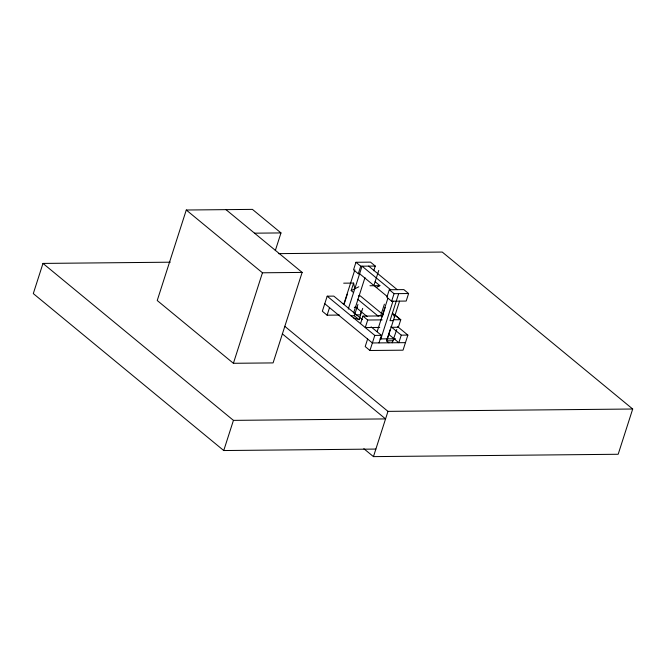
<?xml version="1.0" encoding="UTF-8"?>
<svg xmlns="http://www.w3.org/2000/svg" width="666" height="666" viewBox="0 0 666 666"><rect width="100%" height="100%" fill="white"/><g stroke="black" fill="none" stroke-linecap="round" stroke-linejoin="round"><path stroke-width="1" d="M170.271 262.196L42.982 263.42L33.3 293.589L223.743 450.541L375.874 449.075M275.299 250.632L280.985 232.925L252.422 209.382L186.28 210.015L157.226 300.516L233.4 363.295L273.085 362.912L302.139 272.411L225.965 209.632M233.4 363.295L262.454 272.794L186.28 210.015M223.743 450.541L233.433 420.371L42.982 263.42M362.371 319.655L333.799 296.112L327.189 296.179L322.344 311.255L327.106 315.185L339.51 315.06M327.106 315.185L329.528 307.642M373.759 270.771L375.274 266.059L370.512 262.138L355.96 262.279L353.538 269.822L358.3 273.743L359.623 273.726L387.396 296.62M343.806 304.237L354.861 269.805M344.289 303.638L347.319 294.205M353.571 292.582L351.19 290.617L353.613 283.083L343.689 283.175M358.3 273.743L360.722 266.2L355.96 262.279M348.251 309.141L362.046 266.184L390.617 289.727M353.604 313.012L364.976 277.597M362.695 308.375L359.066 319.688L354.304 315.759L357.933 304.454M361.388 311.097L360.181 314.868L356.044 314.901M360.514 323.643L362.937 316.1L382.575 315.909M373.909 285.498L378.754 270.413M362.937 316.1L367.699 320.021L365.276 327.564L379.745 327.431M367.615 339.027L365.193 346.57L369.955 350.499L403.03 350.183L407.875 335.098L397.552 326.59M384.39 304.195L380.761 315.509L377.447 315.542M389.294 289.743L386.871 297.286L391.633 301.207L406.185 301.065L408.599 293.523L403.837 289.602L389.294 289.743L394.056 293.664L408.599 293.523M369.955 350.499L374.8 335.414L327.189 296.179M377.139 331.701L387.878 298.251M382.159 316.958L385.181 307.534M391.633 301.207L394.056 293.664M378.996 342.89L381.418 335.348L371.095 326.848M380.636 339.56L392.957 301.199M398.476 294.264L390.001 320.662L393.306 320.629M388.911 342.799L386.53 340.834L390.168 329.52M387.246 339.494L399.567 301.132M392.224 342.765L396.778 329.462M396.012 315.784L400.774 319.705L398.351 327.247L391.117 327.314M390.942 326.656L401.257 335.156L398.834 342.699L388.519 334.199M278.413 253.638L442.257 252.064L632.7 409.016L618.173 454.27L373.451 456.618L387.978 411.372L284.757 326.298M351.19 290.617L358.808 286.78M376.29 287.462L379.878 285.656L375.116 281.726M254.529 233.175L280.985 232.925M360.722 266.2L375.274 266.059M262.454 272.794L302.139 272.411M369.963 285.747L379.878 285.656M358.366 295.879L360.256 295.854L383.275 314.827M342.341 303.546L344.405 303.53M354.329 307.401L357.434 307.376M350.999 315.792L354.304 315.759M367.699 320.021L382.167 319.888M393.539 319.772L400.774 319.705M374.8 335.414L381.418 335.348M401.257 335.156L407.875 335.098M380.02 338.911L395.521 338.761M386.53 340.834L393.148 340.767M405.452 342.64L372.377 342.957L324.767 303.713M387.978 411.372L632.7 409.016M233.433 420.371L385.556 418.914L282.334 333.841M353.371 317.757L359.066 319.688M368.664 266.125L397.227 289.668M399.567 319.006L392.424 313.12L394.522 316.858M357.617 299.192L378.246 316.192M355.194 306.735L367.091 316.541M363.844 448.709L373.451 456.618M353.613 283.083L354.787 288.811"/></g></svg>
